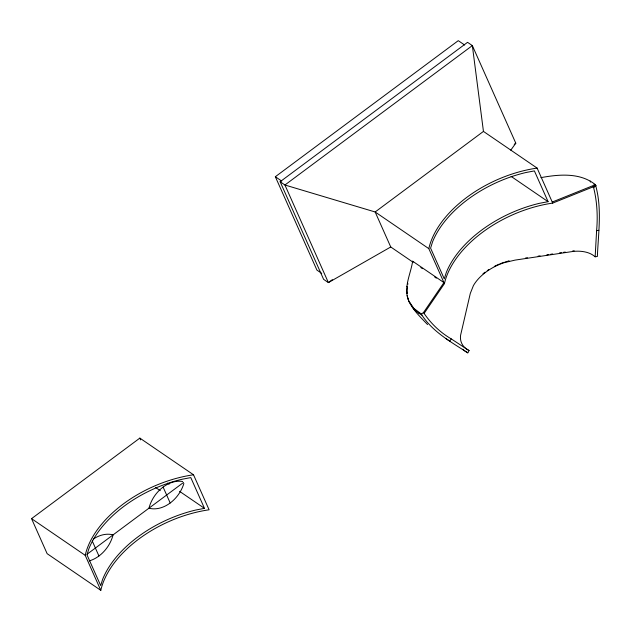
<?xml version="1.0" encoding="UTF-8"?>
<svg xmlns="http://www.w3.org/2000/svg" width="631" height="631" viewBox="0 0 631 631"><rect width="100%" height="100%" fill="white"/><g stroke="black" fill="none" stroke-linecap="round" stroke-linejoin="round"><path stroke-width="0.95" d="M540.885 177.65C558.892 174.322 580.165 172.373 595.404 184.686C602.226 208.009 598.346 232.65 597.368 256.462L595.159 256.801L596.603 230.654A150.691 114.282 -52.4 0 0 593.558 187.375L592.966 186.918M409.322 302.146L408.849 301.082L413.841 308.385L421.453 314.08L423.638 312.361L443.94 282.593L412.642 261.21C410.86 273.365 404.045 285.875 407.815 298.345C411.499 308.851 420.072 316.675 427.558 324.555M407.192 289.708L407.326 288.122M423.638 312.361L424.103 313.426A150.691 110.827 -58.8 0 0 451.165 338.847L449.879 341.103L447.411 339.604A51.174 30.872 -24 0 1 446.101 338.658M462.838 349.227A38.601 23.284 -24 0 0 465.591 351.506L467.8 352.847L469.078 350.591L451.165 338.847M424.103 313.426L444.413 283.65A98.578 59.464 -24 0 1 552.709 203.095L595.869 185.751L593.984 184.291M508.823 261.352L509.178 260.855L505.392 261.928M510.771 150.17L515.803 143.198L472.343 45.598L467.555 42.324L280.14 181.728L323.6 279.336L328.388 282.609L390.747 246.981L412.698 261.983M321.7 273.357L316.912 270.084L275.345 176.727L458.272 40.66L464.653 45.022M332.34 279.667L328.388 282.609L284.928 185.001L472.343 45.598L483.449 131.414L375.153 211.977L284.928 185.001L280.14 181.728M514.218 144.381L515.803 143.198M31.55 518.658L139.845 438.103L193.512 474.78L209.098 509.785A98.578 59.464 -24 0 0 100.802 590.34L47.136 553.671L31.55 518.658L85.217 555.335L100.802 590.34M87.141 554.176L183.542 482.463M595.814 185.703L593.558 187.375L595.869 185.751M552.235 202.038L595.404 184.686M548.094 201.675L539.513 203.308A98.578 59.464 -24 0 0 446.22 272.71L444.287 278.894L430.587 248.125L432.519 241.941A98.578 59.464 -24 0 1 525.812 172.547L534.394 170.906L548.094 201.675L511.11 176.404M204.491 508.365L195.91 509.998A98.578 59.464 -24 0 0 102.608 579.4L100.684 585.584L86.983 554.815L88.916 548.631A98.578 59.464 -24 0 1 182.209 479.229L190.791 477.596L204.491 508.365L179.567 491.336M596.603 230.654L598.811 230.315M525.473 258.055L527.413 257.763M538.101 256.154L540.041 255.863M546.84 254.845L548.789 254.545M550.729 254.254L552.669 253.962M559.468 252.936L561.416 252.645M563.357 252.353L565.297 252.061M572.656 250.996L574.178 250.799M411.869 306.114C414.007 310.152 418.093 312.842 421.926 315.137C433.055 332.143 451.204 342.073 467.8 352.847M469.078 350.591L466.916 349.282A36.33 21.919 -24 0 1 462.373 344.597L461.64 343.201A36.33 21.919 -24 0 1 460.598 335.219L470.308 293.391L473.424 285.575A39.974 24.112 -24 0 1 504.232 262.662L515.062 260.106L573.263 251.414A36.33 21.919 -24 0 1 584.487 251.816L586.475 252.282A36.33 21.919 -24 0 1 593.235 255.318L595.159 256.801M483.449 131.414L537.115 168.091L552.709 203.095M444.413 283.65L428.82 248.646L375.153 211.977L390.747 246.981M420.83 267.544L422.454 268.656M434.735 277.041L436.344 278.145M275.345 176.727L281.734 181.089M167.507 483.094L169.116 484.19M155.471 487.392L160.266 490.666M590.127 181.026L590.6 182.091M412.642 261.21L413.116 262.267M421.453 314.08L421.926 315.137M407.523 283.051L407.997 284.116M406.924 286.277L407.397 287.334M418.645 312.377L419.118 313.441M416.105 310.476L416.578 311.54M406.711 292.508L407.184 293.565L407.121 290.497M413.841 308.385L414.315 309.45M407.098 295.482L408.281 299.409L407.815 298.345M410.205 303.677L410.678 304.741M409.18 301.713L409.645 302.77M163.106 487.069L170.196 502.986M139.845 438.103L140.642 439.902M92.244 540.964L98.933 555.998M482.983 273.799A42.245 25.485 -24 0 1 485.058 272.182M487.242 270.636A42.245 25.485 -24 0 1 488.741 269.642M494.278 266.456A42.245 25.485 -24 0 1 499.287 264.121M500.131 263.774A42.245 25.485 -24 0 1 504.445 262.196M428.82 248.646A98.578 59.464 -24 0 1 537.115 168.091M85.217 555.335A98.578 59.464 -24 0 1 193.512 474.78M93.214 539.119A29.539 22.085 -55.7 0 1 113.067 534.891A29.539 22.085 -55.7 0 1 89.129 560.943M183.873 483.504A29.539 22.085 -55.7 0 1 148.979 508.176A29.539 22.085 -55.7 0 1 182.682 481.508"/></g></svg>
